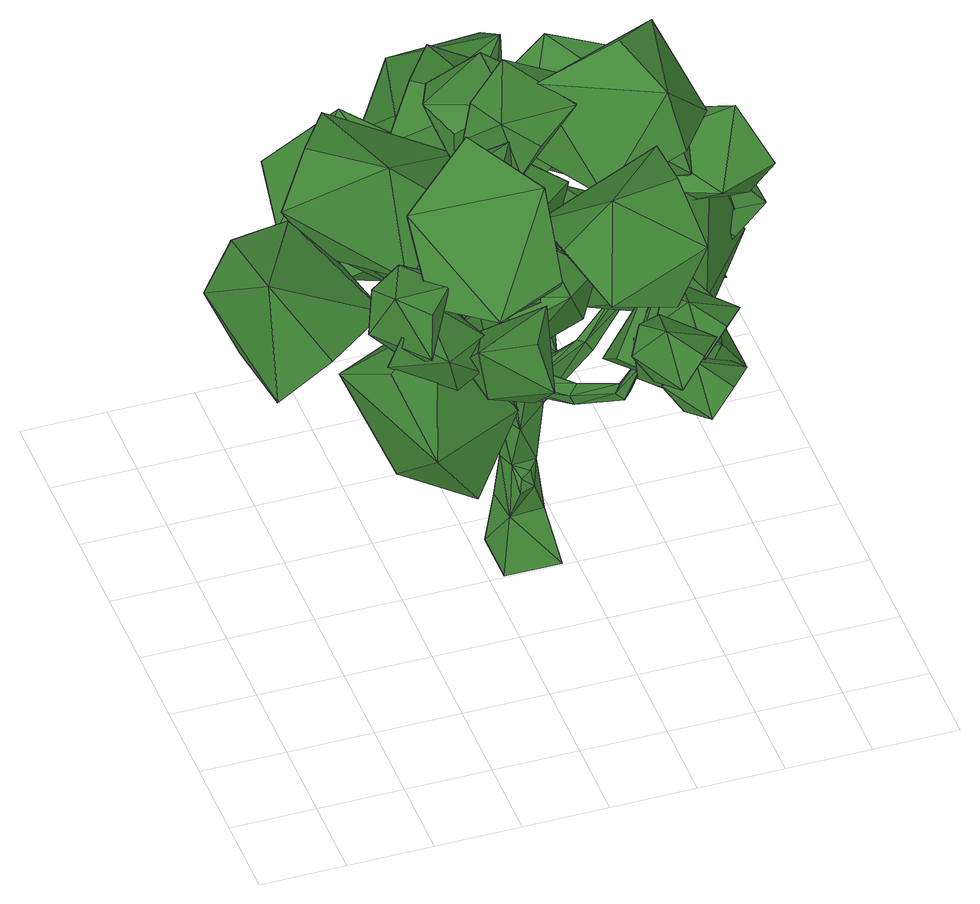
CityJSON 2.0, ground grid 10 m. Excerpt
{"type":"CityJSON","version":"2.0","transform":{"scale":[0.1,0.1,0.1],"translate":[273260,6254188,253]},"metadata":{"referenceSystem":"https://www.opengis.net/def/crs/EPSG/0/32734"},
"CityObjects":{
"tree1":{"type":"SolitaryVegetationObject","attributes":{"height":2.9,"width":0.24,"group":"standard","type":"broadleaf","footprint":[263527.39,6242872.75],"ground_height":12.3},"geometry":[{"type":"MultiSurface","lod":"2","boundaries":[[[0,1,2]],[[3,4,5]],[[0,6,7]],[[8,9,6]],[[9,10,11]],[[3,12,13]],[[2,8,0]],[[14,15,8]],[[15,16,10]],[[17,18,19]],[[2,20,14]],[[20,21,14]],[[22,16,21]],[[23,24,25]],[[7,20,1]],[[22,26,9]],[[9,23,22]],[[11,27,23]],[[28,29,30]],[[25,31,32]],[[33,34,35]],[[5,36,37]],[[38,39,40]],[[34,41,35]],[[28,38,34]],[[31,41,29]],[[39,42,43]],[[41,44,29]],[[29,39,30]],[[41,40,45]],[[46,42,47]],[[40,47,45]],[[39,46,40]],[[44,47,42]],[[48,49,50]],[[11,48,51]],[[11,12,3]],[[10,13,48]],[[52,53,54]],[[51,50,55]],[[12,55,52]],[[12,49,13]],[[56,57,58]],[[52,59,49]],[[49,56,50]],[[55,56,53]],[[60,57,61]],[[53,58,60]],[[53,61,54]],[[54,57,59]],[[62,63,64]],[[19,65,66]],[[67,65,62]],[[17,62,68]],[[10,17,32]],[[10,66,67]],[[16,19,66]],[[32,19,25]],[[64,69,70]],[[68,71,18]],[[18,63,65]],[[68,64,72]],[[70,73,74]],[[72,75,71]],[[63,75,69]],[[64,76,72]],[[73,77,74]],[[76,78,75]],[[75,73,69]],[[76,74,77]],[[79,80,81]],[[22,81,80]],[[9,79,6]],[[20,79,81]],[[82,83,84]],[[33,85,86]],[[33,28,34]],[[87,32,31]],[[33,36,88]],[[86,82,84]],[[27,37,82]],[[89,90,91]],[[82,92,93]],[[84,89,36]],[[37,89,92]],[[94,91,90]],[[89,95,92]],[[83,94,90]],[[93,95,94]],[[86,24,27]],[[86,85,24]],[[85,25,24]],[[5,87,88]],[[5,4,87]],[[4,32,87]],[[0,7,1]],[[0,8,6]],[[8,15,9]],[[9,15,10]],[[13,32,4]],[[4,3,13]],[[2,14,8]],[[14,21,15]],[[15,21,16]],[[17,68,18]],[[2,1,20]],[[20,22,21]],[[22,23,16]],[[25,16,23]],[[23,27,24]],[[7,6,20]],[[22,80,26]],[[9,11,23]],[[11,3,27]],[[28,31,29]],[[25,35,31]],[[35,25,85]],[[85,33,35]],[[37,3,5]],[[5,88,36]],[[38,30,39]],[[34,38,41]],[[28,30,38]],[[31,35,41]],[[39,44,42]],[[41,45,44]],[[29,44,39]],[[41,38,40]],[[46,43,42]],[[40,46,47]],[[39,43,46]],[[44,45,47]],[[48,13,49]],[[11,10,48]],[[11,51,12]],[[10,32,13]],[[52,55,53]],[[51,48,50]],[[12,51,55]],[[12,52,49]],[[56,59,57]],[[52,54,59]],[[49,59,56]],[[55,50,56]],[[60,58,57]],[[53,56,58]],[[53,60,61]],[[54,61,57]],[[62,65,63]],[[19,18,65]],[[67,66,65]],[[17,67,62]],[[10,67,17]],[[10,16,66]],[[16,25,19]],[[32,17,19]],[[64,63,69]],[[68,72,71]],[[18,71,63]],[[68,62,64]],[[70,69,73]],[[72,76,75]],[[63,71,75]],[[64,70,76]],[[73,78,77]],[[76,77,78]],[[75,78,73]],[[76,70,74]],[[79,26,80]],[[22,20,81]],[[9,26,79]],[[20,6,79]],[[82,93,83]],[[33,88,28]],[[28,88,31]],[[88,87,31]],[[33,84,36]],[[84,33,86]],[[86,27,82]],[[27,3,37]],[[89,83,90]],[[82,37,92]],[[84,83,89]],[[37,36,89]],[[94,95,91]],[[89,91,95]],[[83,93,94]],[[93,92,95]],[[96,97,98]],[[99,100,101]],[[102,103,104]],[[96,98,104]],[[105,106,107]],[[108,109,110]],[[111,112,113]],[[105,107,113]],[[114,115,116]],[[117,118,119]],[[120,121,122]],[[114,116,122]],[[123,124,125]],[[126,127,128]],[[129,130,131]],[[123,125,131]],[[132,133,134]],[[135,136,137]],[[138,139,140]],[[132,134,140]],[[141,142,143]],[[144,145,146]],[[147,148,149]],[[141,143,149]],[[150,151,152]],[[153,154,155]],[[156,157,158]],[[150,152,158]],[[159,160,161]],[[162,163,164]],[[165,166,167]],[[159,161,167]],[[168,169,170]],[[171,172,173]],[[174,175,176]],[[168,170,176]],[[177,178,179]],[[180,181,182]],[[183,184,185]],[[177,179,185]],[[186,187,188]],[[189,190,191]],[[192,193,194]],[[186,188,194]],[[195,196,197]],[[198,199,200]],[[201,202,203]],[[195,197,203]],[[204,205,206]],[[207,208,209]],[[210,211,212]],[[204,206,212]],[[213,214,215]],[[216,217,218]],[[219,220,221]],[[213,215,221]],[[222,223,224]],[[225,226,227]],[[228,229,230]],[[222,224,230]],[[231,232,233]],[[234,235,236]],[[237,238,239]],[[231,233,239]],[[240,241,242]],[[243,244,245]],[[246,247,248]],[[240,242,248]],[[249,250,251]],[[252,253,254]],[[255,256,257]],[[249,251,257]],[[258,259,260]],[[261,262,263]],[[264,265,266]],[[258,260,266]],[[267,268,269]],[[270,271,272]],[[273,274,275]],[[267,269,275]],[[276,277,278]],[[279,280,281]],[[282,283,284]],[[276,278,284]],[[285,286,287]],[[288,289,290]],[[291,292,293]],[[285,287,293]],[[294,295,296]],[[297,298,299]],[[300,301,302]],[[294,296,302]],[[303,304,305]],[[306,307,308]],[[309,310,311]],[[303,305,311]],[[312,313,314]],[[315,316,317]],[[318,319,320]],[[312,314,320]],[[321,322,323]],[[324,325,326]],[[327,328,329]],[[321,323,329]],[[330,331,332]],[[333,334,335]],[[336,337,338]],[[330,332,338]],[[339,340,341]],[[342,343,344]],[[345,346,347]],[[339,341,347]],[[348,349,350]],[[351,352,353]],[[354,355,356]],[[348,350,356]],[[357,358,359]],[[360,361,362]],[[363,364,365]],[[357,359,365]],[[366,367,368]],[[369,370,371]],[[372,373,374]],[[366,368,374]],[[375,376,377]],[[378,379,380]],[[381,382,383]],[[375,377,383]],[[384,385,386]],[[387,388,389]],[[390,391,392]],[[384,386,392]],[[393,394,395]],[[396,397,398]],[[399,400,401]],[[393,395,401]],[[402,403,404]],[[405,406,407]],[[408,409,410]],[[402,404,410]],[[411,412,413]],[[414,415,416]],[[417,418,419]],[[411,413,419]],[[419,416,417]],[[419,413,416]],[[413,414,416]],[[419,412,411]],[[419,418,412]],[[418,420,412]],[[416,418,417]],[[416,415,418]],[[415,420,418]],[[413,415,414]],[[413,412,415]],[[412,420,415]],[[410,407,408]],[[410,404,407]],[[404,405,407]],[[410,403,402]],[[410,409,403]],[[409,421,403]],[[407,409,408]],[[407,406,409]],[[406,421,409]],[[404,406,405]],[[404,403,406]],[[403,421,406]],[[401,398,399]],[[401,395,398]],[[395,396,398]],[[401,394,393]],[[401,400,394]],[[400,422,394]],[[398,400,399]],[[398,397,400]],[[397,422,400]],[[395,397,396]],[[395,394,397]],[[394,422,397]],[[392,389,390]],[[392,386,389]],[[386,387,389]],[[392,385,384]],[[392,391,385]],[[391,423,385]],[[389,391,390]],[[389,388,391]],[[388,423,391]],[[386,388,387]],[[386,385,388]],[[385,423,388]],[[383,380,381]],[[383,377,380]],[[377,378,380]],[[383,376,375]],[[383,382,376]],[[382,424,376]],[[380,382,381]],[[380,379,382]],[[379,424,382]],[[377,379,378]],[[377,376,379]],[[376,424,379]],[[374,371,372]],[[374,368,371]],[[368,369,371]],[[374,367,366]],[[374,373,367]],[[373,425,367]],[[371,373,372]],[[371,370,373]],[[370,425,373]],[[368,370,369]],[[368,367,370]],[[367,425,370]],[[365,362,363]],[[365,359,362]],[[359,360,362]],[[365,358,357]],[[365,364,358]],[[364,426,358]],[[362,364,363]],[[362,361,364]],[[361,426,364]],[[359,361,360]],[[359,358,361]],[[358,426,361]],[[356,353,354]],[[356,350,353]],[[350,351,353]],[[356,349,348]],[[356,355,349]],[[355,427,349]],[[353,355,354]],[[353,352,355]],[[352,427,355]],[[350,352,351]],[[350,349,352]],[[349,427,352]],[[347,344,345]],[[347,341,344]],[[341,342,344]],[[347,340,339]],[[347,346,340]],[[346,428,340]],[[344,346,345]],[[344,343,346]],[[343,428,346]],[[341,343,342]],[[341,340,343]],[[340,428,343]],[[338,335,336]],[[338,332,335]],[[332,333,335]],[[338,331,330]],[[338,337,331]],[[337,429,331]],[[335,337,336]],[[335,334,337]],[[334,429,337]],[[332,334,333]],[[332,331,334]],[[331,429,334]],[[329,326,327]],[[329,323,326]],[[323,324,326]],[[329,322,321]],[[329,328,322]],[[328,430,322]],[[326,328,327]],[[326,325,328]],[[325,430,328]],[[323,325,324]],[[323,322,325]],[[322,430,325]],[[320,317,318]],[[320,314,317]],[[314,315,317]],[[320,313,312]],[[320,319,313]],[[319,431,313]],[[317,319,318]],[[317,316,319]],[[316,431,319]],[[314,316,315]],[[314,313,316]],[[313,431,316]],[[311,308,309]],[[311,305,308]],[[305,306,308]],[[311,304,303]],[[311,310,304]],[[310,432,304]],[[308,310,309]],[[308,307,310]],[[307,432,310]],[[305,307,306]],[[305,304,307]],[[304,432,307]],[[302,299,300]],[[302,296,299]],[[296,297,299]],[[302,295,294]],[[302,301,295]],[[301,433,295]],[[299,301,300]],[[299,298,301]],[[298,433,301]],[[296,298,297]],[[296,295,298]],[[295,433,298]],[[293,290,291]],[[293,287,290]],[[287,288,290]],[[293,286,285]],[[293,292,286]],[[292,434,286]],[[290,292,291]],[[290,289,292]],[[289,434,292]],[[287,289,288]],[[287,286,289]],[[286,434,289]],[[284,281,282]],[[284,278,281]],[[278,279,281]],[[284,277,276]],[[284,283,277]],[[283,435,277]],[[281,283,282]],[[281,280,283]],[[280,435,283]],[[278,280,279]],[[278,277,280]],[[277,435,280]],[[275,272,273]],[[275,269,272]],[[269,270,272]],[[275,268,267]],[[275,274,268]],[[274,436,268]],[[272,274,273]],[[272,271,274]],[[271,436,274]],[[269,271,270]],[[269,268,271]],[[268,436,271]],[[266,263,264]],[[266,260,263]],[[260,261,263]],[[266,259,258]],[[266,265,259]],[[265,437,259]],[[263,265,264]],[[263,262,265]],[[262,437,265]],[[260,262,261]],[[260,259,262]],[[259,437,262]],[[257,254,255]],[[257,251,254]],[[251,252,254]],[[257,250,249]],[[257,256,250]],[[256,438,250]],[[254,256,255]],[[254,253,256]],[[253,438,256]],[[251,253,252]],[[251,250,253]],[[250,438,253]],[[248,245,246]],[[248,242,245]],[[242,243,245]],[[248,241,240]],[[248,247,241]],[[247,439,241]],[[245,247,246]],[[245,244,247]],[[244,439,247]],[[242,244,243]],[[242,241,244]],[[241,439,244]],[[239,236,237]],[[239,233,236]],[[233,234,236]],[[239,232,231]],[[239,238,232]],[[238,440,232]],[[236,238,237]],[[236,235,238]],[[235,440,238]],[[233,235,234]],[[233,232,235]],[[232,440,235]],[[230,227,228]],[[230,224,227]],[[224,225,227]],[[230,223,222]],[[230,229,223]],[[229,441,223]],[[227,229,228]],[[227,226,229]],[[226,441,229]],[[224,226,225]],[[224,223,226]],[[223,441,226]],[[221,218,219]],[[221,215,218]],[[215,216,218]],[[221,214,213]],[[221,220,214]],[[220,442,214]],[[218,220,219]],[[218,217,220]],[[217,442,220]],[[215,217,216]],[[215,214,217]],[[214,442,217]],[[212,209,210]],[[212,206,209]],[[206,207,209]],[[212,205,204]],[[212,211,205]],[[211,443,205]],[[209,211,210]],[[209,208,211]],[[208,443,211]],[[206,208,207]],[[206,205,208]],[[205,443,208]],[[203,200,201]],[[203,197,200]],[[197,198,200]],[[203,196,195]],[[203,202,196]],[[202,444,196]],[[200,202,201]],[[200,199,202]],[[199,444,202]],[[197,199,198]],[[197,196,199]],[[196,444,199]],[[194,191,192]],[[194,188,191]],[[188,189,191]],[[194,187,186]],[[194,193,187]],[[193,445,187]],[[191,193,192]],[[191,190,193]],[[190,445,193]],[[188,190,189]],[[188,187,190]],[[187,445,190]],[[185,182,183]],[[185,179,182]],[[179,180,182]],[[185,178,177]],[[185,184,178]],[[184,446,178]],[[182,184,183]],[[182,181,184]],[[181,446,184]],[[179,181,180]],[[179,178,181]],[[178,446,181]],[[176,173,174]],[[176,170,173]],[[170,171,173]],[[176,169,168]],[[176,175,169]],[[175,447,169]],[[173,175,174]],[[173,172,175]],[[172,447,175]],[[170,172,171]],[[170,169,172]],[[169,447,172]],[[167,164,165]],[[167,161,164]],[[161,162,164]],[[167,160,159]],[[167,166,160]],[[166,448,160]],[[164,166,165]],[[164,163,166]],[[163,448,166]],[[161,163,162]],[[161,160,163]],[[160,448,163]],[[158,155,156]],[[158,152,155]],[[152,153,155]],[[158,151,150]],[[158,157,151]],[[157,449,151]],[[155,157,156]],[[155,154,157]],[[154,449,157]],[[152,154,153]],[[152,151,154]],[[151,449,154]],[[149,146,147]],[[149,143,146]],[[143,144,146]],[[149,142,141]],[[149,148,142]],[[148,450,142]],[[146,148,147]],[[146,145,148]],[[145,450,148]],[[143,145,144]],[[143,142,145]],[[142,450,145]],[[140,137,138]],[[140,134,137]],[[134,135,137]],[[140,133,132]],[[140,139,133]],[[139,451,133]],[[137,139,138]],[[137,136,139]],[[136,451,139]],[[134,136,135]],[[134,133,136]],[[133,451,136]],[[131,128,129]],[[131,125,128]],[[125,126,128]],[[131,124,123]],[[131,130,124]],[[130,452,124]],[[128,130,129]],[[128,127,130]],[[127,452,130]],[[125,127,126]],[[125,124,127]],[[124,452,127]],[[122,119,120]],[[122,116,119]],[[116,117,119]],[[122,115,114]],[[122,121,115]],[[121,453,115]],[[119,121,120]],[[119,118,121]],[[118,453,121]],[[116,118,117]],[[116,115,118]],[[115,453,118]],[[113,110,111]],[[113,107,110]],[[107,108,110]],[[113,106,105]],[[113,112,106]],[[112,454,106]],[[110,112,111]],[[110,109,112]],[[109,454,112]],[[107,109,108]],[[107,106,109]],[[106,454,109]],[[104,101,102]],[[104,98,101]],[[98,99,101]],[[104,97,96]],[[104,103,97]],[[103,455,97]],[[101,103,102]],[[101,100,103]],[[100,455,103]],[[98,100,99]],[[98,97,100]],[[97,455,100]]]}]}
},
"vertices":[
[383,367,9],[317,302,9],[317,367,9],[365,332,252],[360,344,252],[361,331,263],[372,330,69],[383,302,9],[368,374,68],[368,345,127],[357,355,215],[371,330,217],[429,360,263],[423,371,259],[328,370,68],[360,370,128],[331,356,188],[347,390,242],[329,440,283],[337,384,239],[332,327,69],[332,362,128],[337,336,134],[344,328,188],[337,324,244],[332,335,242],[357,330,125],[347,317,246],[319,333,329],[255,344,409],[258,333,416],[311,346,324],[351,351,248],[339,316,266],[308,323,322],[299,336,317],[391,276,282],[399,277,267],[254,325,406],[150,333,394],[148,326,385],[250,336,399],[94,338,426],[96,334,428],[149,343,388],[147,335,378],[94,331,425],[92,335,423],[432,373,246],[465,373,309],[477,375,305],[438,361,248],[466,363,312],[461,352,369],[450,351,373],[478,365,307],[459,361,368],[507,364,414],[510,365,412],[449,359,371],[511,362,413],[508,362,415],[350,452,264],[323,493,270],[342,494,270],[325,448,263],[336,393,215],[351,394,225],[343,442,285],[328,527,251],[345,528,251],[326,497,286],[337,498,286],[326,575,276],[335,576,277],[330,531,265],[340,532,266],[332,573,284],[327,572,283],[358,321,110],[343,320,124],[339,312,111],[385,265,263],[414,215,311],[379,265,277],[333,324,253],[342,315,256],[354,342,261],[355,330,272],[423,226,314],[431,192,370],[436,197,371],[434,221,306],[423,210,303],[436,188,368],[441,194,369],[591,390,451],[557,318,522],[608,351,381],[558,302,339],[522,226,406],[498,357,330],[459,398,389],[420,326,458],[526,430,422],[160,383,426],[172,278,441],[110,394,363],[36,363,353],[43,257,365],[5,393,422],[33,382,498],[40,277,515],[108,410,483],[247,218,451],[281,150,375],[190,266,418],[122,242,380],[151,175,301],[93,197,441],[131,135,479],[160,64,404],[197,177,501],[464,153,651],[474,253,614],[384,136,655],[330,142,595],[334,241,556],[369,93,543],[446,101,516],[455,199,474],[481,102,590],[313,96,591],[309,144,687],[237,82,566],[176,136,560],[166,185,654],[216,187,510],[288,222,522],[282,275,616],[330,153,535],[464,251,350],[399,214,365],[488,266,401],[501,230,445],[438,192,463],[535,194,413],[520,165,365],[457,125,381],[504,212,335],[532,387,545],[597,350,560],[533,401,489],[540,365,443],[605,327,454],[496,330,457],[489,301,507],[552,260,520],[490,348,541],[185,374,426],[107,446,441],[230,398,363],[266,471,353],[191,546,365],[310,468,422],[281,458,498],[207,533,515],[242,387,483],[251,592,426],[311,680,441],[282,552,363],[359,526,353],[423,611,365],[362,483,422],[348,510,498],[412,594,515],[273,538,483],[477,372,473],[378,411,488],[510,411,410],[518,492,400],[421,535,412],[559,504,469],[536,485,545],[440,528,562],[525,405,530],[369,554,513],[442,477,528],[323,532,449],[282,462,440],[352,382,451],[239,467,509],[268,476,584],[338,396,602],[311,544,569],[228,491,505],[301,415,520],[181,470,442],[141,399,432],[211,319,444],[98,405,501],[127,413,577],[196,334,594],[170,481,562],[462,342,695],[373,361,643],[495,278,663],[513,266,586],[426,282,531],[558,331,579],[538,406,594],[453,427,538],[516,393,669],[308,653,373],[219,621,330],[341,592,410],[359,521,378],[273,483,334],[405,550,320],[384,603,265],[299,569,217],[362,660,316],[296,354,643],[347,397,656],[288,355,592],[323,346,555],[375,387,565],[336,299,572],[354,287,619],[408,327,631],[315,307,645],[355,339,463],[406,381,476],[347,339,413],[381,330,376],[433,372,385],[395,283,393],[413,272,439],[466,311,451],[373,291,466],[256,438,459],[307,480,472],[247,438,409],[282,429,372],[334,471,381],[296,383,389],[314,371,436],[367,410,447],[274,390,462],[244,483,368],[302,497,398],[224,527,351],[246,562,321],[305,579,349],[256,529,282],[283,486,285],[343,500,312],[254,464,321],[278,355,602],[340,354,627],[258,401,613],[277,447,601],[340,449,626],[281,439,551],[306,400,527],[370,401,549],[281,362,551],[278,146,498],[340,145,523],[258,192,509],[277,238,497],[340,241,522],[281,230,447],[306,192,423],[370,193,446],[281,154,448],[278,241,546],[340,240,571],[258,286,557],[277,332,546],[340,335,570],[281,324,495],[306,286,471],[370,287,494],[281,248,496],[211,133,475],[214,88,525],[246,169,483],[296,162,491],[303,119,542],[305,137,447],[281,94,431],[288,48,480],[234,112,434],[448,370,529],[452,326,580],[483,407,538],[533,400,546],[540,356,597],[542,374,502],[519,331,486],[525,285,535],[471,350,489],[229,312,559],[232,267,610],[264,348,568],[314,341,575],[321,297,626],[323,315,532],[299,272,516],[306,226,565],[252,291,518],[269,301,382],[273,256,433],[305,337,391],[355,330,399],[362,286,450],[364,304,355],[340,261,339],[347,215,388],[293,280,341],[360,248,472],[364,204,522],[395,284,480],[446,277,488],[453,234,539],[454,252,444],[431,209,428],[438,163,477],[383,228,431],[236,464,377],[240,419,427],[271,500,385],[321,493,393],[328,450,444],[330,467,349],[307,425,333],[313,378,382],[259,443,336],[463,204,439],[521,178,417],[427,192,405],[415,144,389],[471,116,365],[406,125,436],[438,124,476],[495,95,455],[446,174,477],[444,147,497],[460,104,517],[474,167,487],[503,156,465],[522,114,484],[482,147,435],[453,122,434],[470,79,452],[433,139,461],[444,124,430],[460,81,451],[474,144,421],[503,133,399],[522,91,418],[482,124,368],[453,99,368],[470,56,386],[433,116,395],[395,80,522],[411,37,542],[425,100,512],[454,89,490],[473,47,509],[433,80,460],[404,55,459],[421,11,477],[384,72,486],[318,161,511],[268,139,531],[309,185,475],[280,219,472],[228,200,491],[298,243,505],[305,231,547],[254,212,569],[330,195,537],[223,106,481],[182,89,519],[203,124,446],[174,158,446],[130,143,483],[200,187,468],[219,181,507],[178,167,546],[241,144,497],[585,315,406],[632,349,414],[554,327,435],[537,367,441],[582,404,451],[524,374,399],[549,371,362],[594,408,370],[564,330,369],[542,290,388],[576,317,349],[538,317,423],[523,360,422],[556,389,384],[484,351,402],[478,330,363],[509,359,323],[500,293,374],[167,101,580],[164,95,522],[197,133,588],[198,175,572],[196,171,514],[157,186,586],[119,165,578],[114,161,520],[132,125,593],[156,139,485],[566,371,329],[629,407,417],[139,124,538],[221,172,542],[445,8,521],[494,52,429],[494,75,496],[529,114,399],[297,390,446],[422,174,542],[331,227,452],[290,238,629],[509,296,599],[272,59,544],[386,288,559],[386,193,511],[386,402,615],[351,534,369],[366,477,440],[465,378,444],[407,394,624],[214,537,268],[368,367,540],[277,311,528],[418,373,535],[357,516,496],[418,678,449],[125,551,449],[622,290,519],[395,155,413],[249,230,707],[426,288,526],[215,90,316],[90,210,449],[479,248,501]
]}
